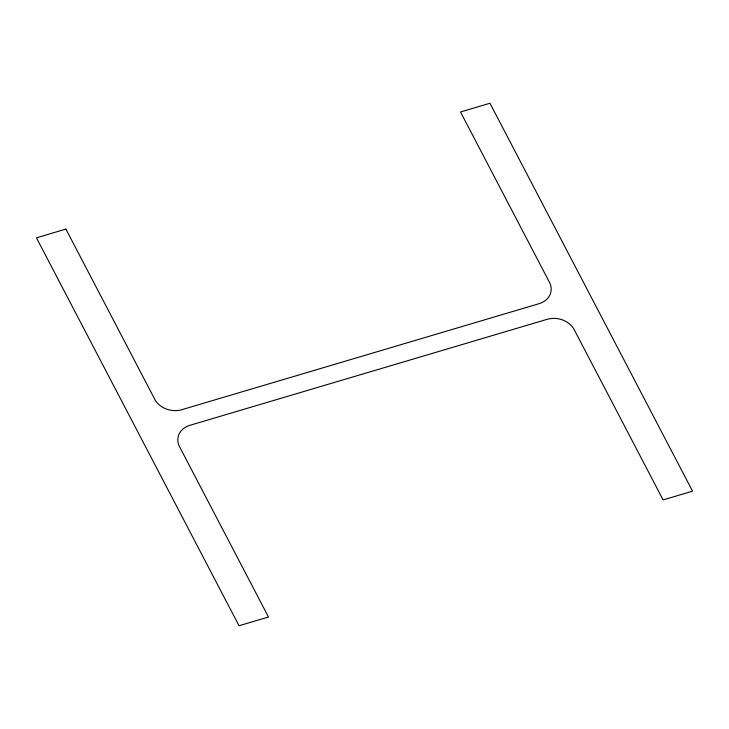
<?xml version="1.0" encoding="UTF-8"?>
<svg xmlns="http://www.w3.org/2000/svg" width="729" height="729" viewBox="0 0 729 729"><rect width="100%" height="100%" fill="white"/><g stroke="black" fill="none" stroke-linecap="round" stroke-linejoin="round"><path stroke-width="1.09" d="M65.892 229.088L36.45 237.827L239.039 625.746L268.482 617.016L179.544 446.722A20.658 16.667 10.5 0 1 190.05 425.28L547.096 319.329A20.658 16.667 10.5 0 1 574.179 329.617L663.108 499.912L692.55 491.173L489.961 103.254L460.518 111.984L549.456 282.278A20.658 16.667 10.5 0 1 538.95 303.72L181.904 409.671A20.658 16.667 10.5 0 1 154.821 399.383L65.892 229.088"/></g></svg>
